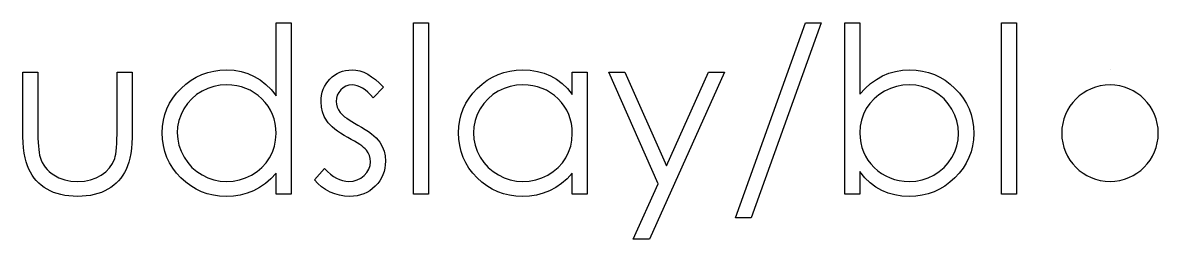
# Model space of a CAD drawing. Header units: millimetres. Extents: x -43 to 250, y -7 to 120.
# Drawn here: x 175.74 to 199.48, y 67.46 to 71.99 of the extents above; entities that cross this region are included whole.
import ezdxf

# ---------------------------------------------------------------- set-up
doc = ezdxf.new("R2010")
doc.units = ezdxf.units.MM

msp = doc.modelspace()

# ---------------------------------------------------------------- linework, layer by layer
at = {"color": 7, "linetype": 'Continuous'}
msp.add_line((198.471, 71.003), (198.471, 71.003), dxfattribs=at)
at = {"color": 7, "linetype": 'Continuous', "flags": 128}
for points in [[(181.351, 71.99), (181.351, 68.401), (181.351, 68.401), (181.037, 68.401), (181.037, 68.401), (181.037, 68.843), (181.037, 68.843), (180.928, 68.725), (180.814, 68.624), (180.692, 68.54), (180.565, 68.473), (180.431, 68.422), (180.291, 68.385), (180.145, 68.363), (179.992, 68.356), (179.992, 68.356), (179.857, 68.362), (179.727, 68.38), (179.601, 68.41), (179.481, 68.453), (179.366, 68.507), (179.255, 68.574), (179.15, 68.652), (179.049, 68.744), (178.958, 68.843), (178.878, 68.948), (178.812, 69.058), (178.756, 69.173), (178.714, 69.294), (178.684, 69.419), (178.665, 69.551), (178.659, 69.687), (178.659, 69.687), (178.665, 69.82), (178.684, 69.949), (178.714, 70.072), (178.758, 70.191), (178.813, 70.305), (178.881, 70.414), (178.96, 70.518), (179.053, 70.617), (179.154, 70.707), (179.261, 70.786), (179.371, 70.852), (179.488, 70.906), (179.609, 70.949), (179.735, 70.979), (179.866, 70.997), (180.002, 71.003), (180.002, 71.003), (180.159, 70.995), (180.307, 70.97), (180.448, 70.927), (180.581, 70.868), (180.707, 70.792), (180.825, 70.7), (180.935, 70.59), (181.037, 70.463), (181.037, 70.463), (181.037, 71.99), (181.037, 71.99), (181.351, 71.99)], [(183.909, 71.99), (184.223, 71.99), (184.223, 71.99), (184.223, 68.401), (184.223, 68.401), (183.909, 68.401), (183.909, 68.401), (183.909, 71.99)], [(192.435, 71.99), (190.971, 67.907), (190.971, 67.907), (190.64, 67.907), (190.64, 67.907), (192.104, 71.99), (192.104, 71.99), (192.435, 71.99)], [(192.928, 68.401), (192.928, 71.99), (192.928, 71.99), (193.242, 71.99), (193.242, 71.99), (193.242, 70.494), (193.242, 70.494), (193.351, 70.614), (193.465, 70.717), (193.587, 70.805), (193.713, 70.876), (193.847, 70.932), (193.987, 70.972), (194.133, 70.996), (194.286, 71.003), (194.286, 71.003), (194.421, 70.997), (194.552, 70.979), (194.677, 70.949), (194.798, 70.906), (194.913, 70.852), (195.024, 70.785), (195.129, 70.707), (195.229, 70.616), (195.321, 70.516), (195.4, 70.411), (195.468, 70.301), (195.523, 70.186), (195.566, 70.067), (195.596, 69.941), (195.614, 69.811), (195.621, 69.675), (195.621, 69.675), (195.614, 69.541), (195.596, 69.412), (195.565, 69.288), (195.522, 69.168), (195.466, 69.054), (195.398, 68.945), (195.318, 68.841), (195.226, 68.742), (195.125, 68.652), (195.018, 68.573), (194.907, 68.507), (194.791, 68.453), (194.67, 68.41), (194.544, 68.38), (194.412, 68.362), (194.276, 68.356), (194.276, 68.356), (194.12, 68.364), (193.972, 68.387), (193.832, 68.426), (193.699, 68.48), (193.573, 68.551), (193.455, 68.64), (193.345, 68.748), (193.242, 68.874), (193.242, 68.874), (193.242, 68.401), (193.242, 68.401), (192.928, 68.401)], [(196.204, 71.99), (196.518, 71.99), (196.518, 71.99), (196.518, 68.401), (196.518, 68.401), (196.204, 68.401), (196.204, 68.401), (196.204, 71.99)], [(183.281, 70.639), (183.068, 70.42), (183.068, 70.42), (183.012, 70.483), (182.955, 70.538), (182.899, 70.584), (182.845, 70.622), (182.789, 70.651), (182.735, 70.672), (182.68, 70.685), (182.626, 70.689), (182.626, 70.689), (182.56, 70.683), (182.499, 70.663), (182.442, 70.631), (182.391, 70.585), (182.348, 70.531), (182.318, 70.474), (182.3, 70.411), (182.294, 70.345), (182.294, 70.345), (182.299, 70.285), (182.315, 70.226), (182.343, 70.169), (182.381, 70.113), (182.381, 70.113), (182.405, 70.084), (182.436, 70.055), (182.472, 70.023), (182.515, 69.991), (182.564, 69.957), (182.619, 69.923), (182.679, 69.886), (182.746, 69.849), (182.746, 69.849), (182.827, 69.803), (182.901, 69.757), (182.969, 69.712), (183.03, 69.667), (183.084, 69.622), (183.132, 69.578), (183.173, 69.534), (183.206, 69.49), (183.206, 69.49), (183.258, 69.4), (183.296, 69.304), (183.318, 69.202), (183.326, 69.095), (183.326, 69.095), (183.322, 69.019), (183.312, 68.946), (183.295, 68.876), (183.272, 68.809), (183.241, 68.745), (183.205, 68.684), (183.162, 68.626), (183.111, 68.57), (183.056, 68.52), (182.998, 68.476), (182.936, 68.44), (182.871, 68.41), (182.802, 68.386), (182.73, 68.369), (182.655, 68.359), (182.576, 68.356), (182.576, 68.356), (182.47, 68.361), (182.367, 68.379), (182.266, 68.408), (182.167, 68.448), (182.074, 68.498), (181.989, 68.558), (181.913, 68.626), (181.845, 68.702), (181.845, 68.702), (182.053, 68.939), (182.053, 68.939), (182.113, 68.876), (182.174, 68.821), (182.237, 68.775), (182.299, 68.737), (182.363, 68.708), (182.428, 68.687), (182.493, 68.674), (182.56, 68.67), (182.56, 68.67), (182.65, 68.678), (182.734, 68.701), (182.81, 68.739), (182.88, 68.793), (182.937, 68.856), (182.979, 68.927), (183.003, 69.001), (183.012, 69.081), (183.012, 69.081), (183.006, 69.148), (182.99, 69.211), (182.963, 69.27), (182.925, 69.325), (182.925, 69.325), (182.901, 69.352), (182.869, 69.381), (182.831, 69.412), (182.786, 69.444), (182.734, 69.478), (182.675, 69.513), (182.61, 69.55), (182.538, 69.589), (182.538, 69.589), (182.46, 69.633), (182.388, 69.677), (182.324, 69.722), (182.265, 69.765), (182.213, 69.809), (182.168, 69.852), (182.129, 69.895), (182.097, 69.938), (182.097, 69.938), (182.045, 70.027), (182.009, 70.123), (181.986, 70.224), (181.979, 70.332), (181.979, 70.332), (181.982, 70.403), (181.991, 70.47), (182.005, 70.535), (182.025, 70.597), (182.051, 70.655), (182.083, 70.71), (182.12, 70.763), (182.162, 70.812), (182.21, 70.857), (182.261, 70.895), (182.314, 70.928), (182.37, 70.956), (182.43, 70.977), (182.492, 70.991), (182.557, 71), (182.626, 71.003), (182.626, 71.003), (182.707, 70.998), (182.789, 70.981), (182.871, 70.952), (182.953, 70.912), (183.034, 70.861), (183.116, 70.799), (183.199, 70.725), (183.281, 70.639)], [(187.544, 70.958), (187.544, 68.401), (187.544, 68.401), (187.229, 68.401), (187.229, 68.401), (187.229, 68.843), (187.229, 68.843), (187.121, 68.725), (187.007, 68.624), (186.885, 68.54), (186.757, 68.473), (186.623, 68.422), (186.483, 68.385), (186.337, 68.363), (186.185, 68.356), (186.185, 68.356), (186.049, 68.362), (185.919, 68.38), (185.794, 68.41), (185.673, 68.453), (185.558, 68.507), (185.447, 68.574), (185.342, 68.652), (185.242, 68.744), (185.15, 68.843), (185.071, 68.948), (185.004, 69.058), (184.949, 69.173), (184.906, 69.294), (184.876, 69.419), (184.858, 69.551), (184.851, 69.687), (184.851, 69.687), (184.858, 69.82), (184.876, 69.949), (184.907, 70.072), (184.95, 70.191), (185.006, 70.305), (185.073, 70.414), (185.153, 70.518), (185.245, 70.617), (185.346, 70.707), (185.453, 70.786), (185.564, 70.852), (185.68, 70.906), (185.801, 70.949), (185.927, 70.979), (186.059, 70.997), (186.195, 71.003), (186.195, 71.003), (186.351, 70.996), (186.5, 70.972), (186.641, 70.933), (186.774, 70.879), (186.899, 70.808), (187.018, 70.719), (187.127, 70.611), (187.229, 70.485), (187.229, 70.485), (187.229, 70.958), (187.229, 70.958), (187.544, 70.958)], [(175.742, 70.958), (176.056, 70.958), (176.056, 70.958), (176.056, 69.772), (176.056, 69.772), (176.057, 69.668), (176.059, 69.572), (176.063, 69.485), (176.069, 69.405), (176.076, 69.335), (176.084, 69.273), (176.094, 69.22), (176.106, 69.174), (176.106, 69.174), (176.127, 69.117), (176.152, 69.063), (176.181, 69.013), (176.214, 68.965), (176.252, 68.92), (176.294, 68.879), (176.34, 68.84), (176.39, 68.805), (176.5, 68.746), (176.621, 68.704), (176.751, 68.678), (176.891, 68.67), (176.891, 68.67), (177.032, 68.678), (177.161, 68.703), (177.278, 68.744), (177.385, 68.802), (177.478, 68.873), (177.556, 68.955), (177.619, 69.046), (177.665, 69.149), (177.665, 69.149), (177.677, 69.191), (177.687, 69.243), (177.696, 69.305), (177.704, 69.378), (177.71, 69.461), (177.713, 69.555), (177.716, 69.658), (177.717, 69.772), (177.717, 69.772), (177.717, 70.958), (177.717, 70.958), (178.031, 70.958), (178.031, 70.958), (178.031, 69.713), (178.031, 69.713), (178.029, 69.586), (178.023, 69.467), (178.013, 69.356), (177.999, 69.253), (177.982, 69.158), (177.96, 69.072), (177.934, 68.993), (177.905, 68.922), (177.871, 68.858), (177.834, 68.797), (177.792, 68.739), (177.747, 68.685), (177.697, 68.635), (177.644, 68.589), (177.586, 68.545), (177.525, 68.506), (177.459, 68.471), (177.39, 68.44), (177.316, 68.415), (177.239, 68.394), (177.157, 68.377), (177.072, 68.365), (176.983, 68.358), (176.889, 68.356), (176.889, 68.356), (176.795, 68.358), (176.706, 68.365), (176.62, 68.377), (176.538, 68.394), (176.46, 68.415), (176.387, 68.44), (176.317, 68.471), (176.251, 68.506), (176.189, 68.545), (176.131, 68.589), (176.077, 68.636), (176.027, 68.686), (175.981, 68.741), (175.94, 68.799), (175.902, 68.861), (175.869, 68.926), (175.839, 68.997), (175.813, 69.077), (175.791, 69.166), (175.774, 69.263), (175.76, 69.369), (175.75, 69.482), (175.744, 69.605), (175.742, 69.736), (175.742, 69.736), (175.742, 70.958)], [(187.992, 70.958), (188.331, 70.958), (188.331, 70.958), (189.197, 68.999), (189.197, 68.999), (190.076, 70.958), (190.076, 70.958), (190.415, 70.958), (190.415, 70.958), (188.845, 67.458), (188.845, 67.458), (188.506, 67.458), (188.506, 67.458), (189.026, 68.619), (189.026, 68.619), (187.992, 70.958)], [(180.007, 70.689), (179.869, 70.681), (179.737, 70.656), (179.611, 70.615), (179.49, 70.557), (179.378, 70.485), (179.277, 70.399), (179.189, 70.3), (179.113, 70.187), (179.052, 70.067), (179.008, 69.942), (178.981, 69.814), (178.973, 69.683), (178.973, 69.683), (178.982, 69.553), (179.008, 69.425), (179.052, 69.3), (179.114, 69.178), (179.191, 69.065), (179.279, 68.964), (179.38, 68.877), (179.493, 68.804), (179.615, 68.745), (179.74, 68.704), (179.87, 68.678), (180.004, 68.67), (180.004, 68.67), (180.14, 68.678), (180.272, 68.703), (180.401, 68.744), (180.525, 68.802), (180.641, 68.875), (180.743, 68.959), (180.83, 69.055), (180.904, 69.162), (180.962, 69.279), (181.004, 69.404), (181.029, 69.535), (181.037, 69.674), (181.037, 69.674), (181.032, 69.78), (181.018, 69.881), (180.995, 69.979), (180.963, 70.071), (180.921, 70.16), (180.87, 70.244), (180.809, 70.323), (180.739, 70.398), (180.663, 70.466), (180.582, 70.526), (180.497, 70.576), (180.408, 70.616), (180.314, 70.648), (180.215, 70.671), (180.113, 70.685), (180.007, 70.689)], [(186.199, 70.689), (186.061, 70.681), (185.93, 70.656), (185.803, 70.615), (185.682, 70.557), (185.57, 70.485), (185.47, 70.399), (185.381, 70.3), (185.305, 70.187), (185.244, 70.067), (185.2, 69.942), (185.174, 69.814), (185.165, 69.683), (185.165, 69.683), (185.174, 69.553), (185.2, 69.425), (185.245, 69.3), (185.306, 69.178), (185.383, 69.065), (185.472, 68.964), (185.573, 68.877), (185.686, 68.804), (185.807, 68.745), (185.932, 68.704), (186.062, 68.678), (186.196, 68.67), (186.196, 68.67), (186.332, 68.678), (186.465, 68.703), (186.593, 68.744), (186.718, 68.802), (186.833, 68.875), (186.936, 68.959), (187.023, 69.055), (187.096, 69.162), (187.154, 69.279), (187.197, 69.404), (187.221, 69.535), (187.229, 69.674), (187.229, 69.674), (187.225, 69.78), (187.211, 69.881), (187.187, 69.979), (187.155, 70.071), (187.113, 70.16), (187.062, 70.244), (187.002, 70.323), (186.932, 70.398), (186.855, 70.466), (186.774, 70.526), (186.689, 70.576), (186.6, 70.616), (186.506, 70.648), (186.408, 70.671), (186.305, 70.685), (186.199, 70.689)], [(194.273, 68.67), (194.41, 68.678), (194.542, 68.703), (194.668, 68.744), (194.79, 68.802), (194.902, 68.874), (195.002, 68.96), (195.09, 69.059), (195.166, 69.171), (195.228, 69.292), (195.271, 69.417), (195.298, 69.543), (195.306, 69.675), (195.306, 69.675), (195.297, 69.806), (195.271, 69.934), (195.226, 70.059), (195.165, 70.181), (195.088, 70.294), (195, 70.395), (194.899, 70.482), (194.786, 70.555), (194.666, 70.614), (194.54, 70.655), (194.411, 70.681), (194.278, 70.689), (194.278, 70.689), (194.142, 70.681), (194.01, 70.655), (193.881, 70.614), (193.756, 70.555), (193.639, 70.482), (193.537, 70.398), (193.448, 70.302), (193.375, 70.194), (193.317, 70.077), (193.275, 69.954), (193.251, 69.823), (193.242, 69.684), (193.242, 69.684), (193.247, 69.579), (193.261, 69.477), (193.284, 69.379), (193.317, 69.287), (193.359, 69.199), (193.41, 69.114), (193.47, 69.035), (193.54, 68.96), (193.616, 68.892), (193.697, 68.833), (193.782, 68.783), (193.872, 68.743), (193.966, 68.711), (194.064, 68.688), (194.166, 68.674), (194.273, 68.67)]]:
    msp.add_lwpolyline(points, dxfattribs=at)
at = {"color": 7, "linetype": 'Continuous'}
msp.add_arc((198.47, 69.68), 1.009, 90.003, 89.997, dxfattribs=at)

doc.saveas('drawing.dxf')
